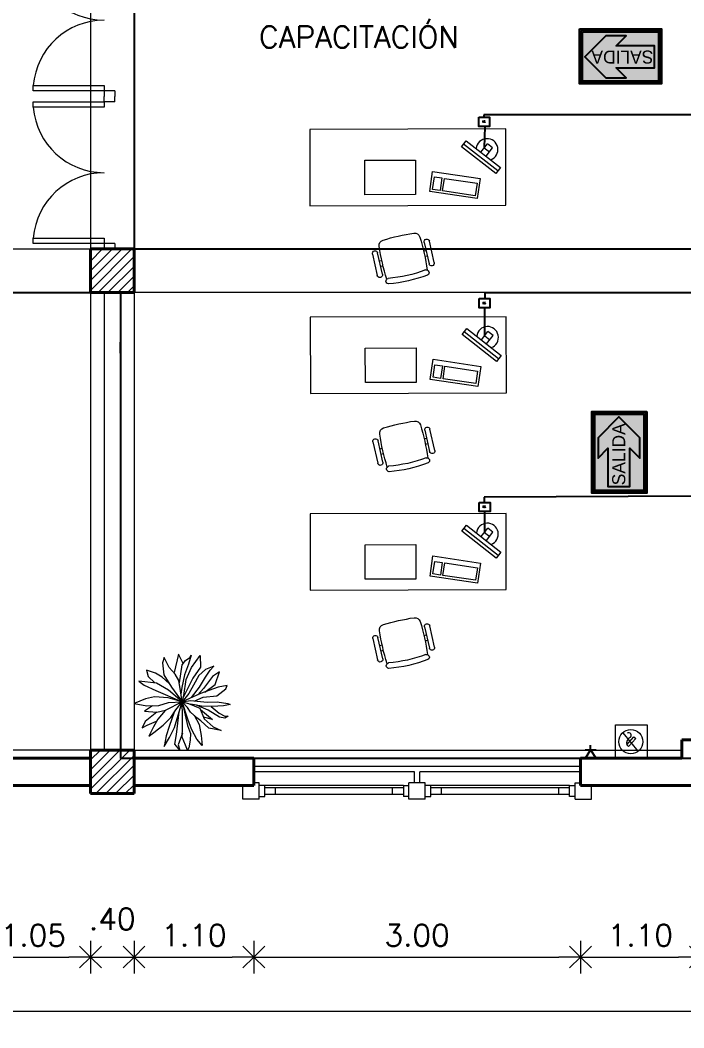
# Model space of a CAD drawing. Extents: x 1009 to 1343, y -172900 to 201.
# Drawn here: x 1225.48 to 1231.58, y 122.99 to 132.24 of the extents above; entities that cross this region are included whole.
import ezdxf

# ---------------------------------------------------------------- set-up
doc = ezdxf.new("R2010")
doc.units = 0
doc.header["$LTSCALE"] = 0.5
doc.linetypes.add('TRAZOS2', pattern=[0.375, 0.25, -0.125])
doc.layers.get('0').update_dxf_attribs({"linetype": 'CONTINUOUS'})
doc.layers.get('Defpoints').update_dxf_attribs({"linetype": 'CONTINUOUS'})
for name, color, linetype, lineweight in [('Acotaciones', 9, 'CONTINUOUS', 9), ('Carpintería', 55, 'CONTINUOUS', 20), ('Detalles .05', 243, 'CONTINUOUS', 5), ('Detalles 01', 8, 'CONTINUOUS', 9), ('Equipamiento movil', 33, 'CONTINUOUS', 9), ('Muros corte', 7, 'CONTINUOUS', 40), ('Punta 02', 11, 'CONTINUOUS', 20), ('Sist. contra incendio', 1, 'CONTINUOUS', 18), ('Tratamiento pisos', 251, 'CONTINUOUS', 9), ('Vidrios', 147, 'CONTINUOUS', 13)]:
    doc.layers.add(name, color=color, linetype=linetype, lineweight=lineweight)
for name, color, linetype in [('BRIGADAS', 8, 'TRAZOS2'), ('Cableado', 100, 'CONTINUOUS'), ('Electricidad', 50, 'CONTINUOUS'), ('MARCO_FONDO_NEGRO', 7, 'CONTINUOUS'), ('SEÑAL_FONDO_FIGURAS', 254, 'CONTINUOUS'), ('SEÑAL_FONDO_NEGRO', 7, 'CONTINUOUS'), ('SEÑAL_FONDO_VERDE', 86, 'CONTINUOUS')]:
    doc.layers.add(name, color=color, linetype=linetype)
doc.styles.add('franklin gothic medium', font='framd.ttf')
doc.styles.add('Texto 2 mm', font='simplex.shx', dxfattribs={"height": 0.2})
doc.styles.add('Texto 5 mm', font='simplex.shx', dxfattribs={"height": 0.5})
doc.dimstyles.new('Primera línea', dxfattribs={"dimscale": 0, "dimtxt": 0.2, "dimasz": 0.2, "dimexe": 0.15, "dimexo": 0, "dimgap": 0.1, "dimtad": 1, "dimzin": 4, "dimdsep": 46, "dimtxsty": 'Texto 2 mm', "dimblk": 'OPEN90', "dimcen": 2.5, "dimclrd": 256, "dimclre": 256, "dimclrt": 256, "dimadec": 0, "dimazin": 0, "dimtfac": 1, "dimtmove": 2, "dimatfit": 3, "dimldrblk": 'OPEN90', "dimfxl": 1, "dimtolj": 1, "dimtzin": 0, "dimlwd": -1, "dimlwe": -1, "dimarcsym": 0})
doc.dimstyles.new('Segunda línea', dxfattribs={"dimscale": 0, "dimtxt": 0.2, "dimasz": 0.2, "dimexe": 0.15, "dimexo": 0.5, "dimgap": 0.1, "dimtad": 1, "dimzin": 4, "dimdsep": 46, "dimtxsty": 'Texto 2 mm', "dimblk": 'OPEN90', "dimcen": 2.5, "dimclrd": 256, "dimclre": 256, "dimclrt": 256, "dimadec": 0, "dimazin": 0, "dimtfac": 1, "dimtmove": 2, "dimatfit": 3, "dimldrblk": 'OPEN90', "dimfxl": 1, "dimtolj": 1, "dimtzin": 0, "dimlwd": -1, "dimlwe": -1, "dimarcsym": 0})
pattern_1 = [(45, (50.08303, 12.939285), (-0.0449012806, 0.0449012806), [])]

# ---------------------------------------------------------------- blocks, each defined once
blk = doc.blocks.new('_Open90')
at = {"color": 0, "linetype": 'ByBlock', "lineweight": -2}
for p, q in [((-0.5, 0.5), (0, 0)), ((0, 0), (-1, 0)), ((0, 0), (-0.5, -0.5))]:
    blk.add_line(p, q, dxfattribs=at)
blk = doc.blocks.new('*D289')
at = {"layer": 'Acotaciones', "transparency": 16777216}
for p, q in [((1225.0787, 123.7944), (1225.0787, 123.4944)), ((1226.1287, 123.7944), (1226.1287, 123.4944)), ((1225.2787, 123.6444), (1225.9287, 123.6444))]:
    blk.add_line(p, q, dxfattribs=at)
at = {"layer": 'Defpoints', "color": 0, "transparency": 16777216}
for p in [(1225.0787, 123.7944), (1226.1287, 123.7944), (1226.1287, 123.6444)]:
    blk.add_point(p, dxfattribs=at)
at = {"layer": 'Acotaciones', "transparency": 16777216, "xscale": 0.2, "yscale": 0.2, "zscale": 0.2, "rotation": 180}
blk.add_blockref('_Open90', (1225.0787, 123.6444), dxfattribs=at)
at = {"layer": 'Acotaciones', "transparency": 16777216, "xscale": 0.2, "yscale": 0.2, "zscale": 0.2}
blk.add_blockref('_Open90', (1226.1287, 123.6444), dxfattribs=at)
at = {"layer": 'Acotaciones', "transparency": 16777216, "insert": (1225.6037, 123.8444), "char_height": 0.2, "attachment_point": 5, "style": 'Texto 2 mm'}
blk.add_mtext('\\A1;1.05', dxfattribs=at)
blk = doc.blocks.new('*D290')
at = {"layer": 'Acotaciones', "transparency": 16777216}
for p, q in [((1226.5287, 123.7944), (1226.5287, 123.4944)), ((1227.6287, 123.7944), (1227.6287, 123.4944)), ((1226.7287, 123.6444), (1227.4287, 123.6444))]:
    blk.add_line(p, q, dxfattribs=at)
at = {"layer": 'Defpoints', "color": 0, "transparency": 16777216}
for p in [(1226.5287, 123.7944), (1227.6287, 123.7944), (1227.6287, 123.6444)]:
    blk.add_point(p, dxfattribs=at)
at = {"layer": 'Acotaciones', "transparency": 16777216, "xscale": 0.2, "yscale": 0.2, "zscale": 0.2, "rotation": 180}
blk.add_blockref('_Open90', (1226.5287, 123.6444), dxfattribs=at)
at = {"layer": 'Acotaciones', "transparency": 16777216, "xscale": 0.2, "yscale": 0.2, "zscale": 0.2}
blk.add_blockref('_Open90', (1227.6287, 123.6444), dxfattribs=at)
at = {"layer": 'Acotaciones', "transparency": 16777216, "insert": (1227.0787, 123.8444), "char_height": 0.2, "attachment_point": 5, "style": 'Texto 2 mm'}
blk.add_mtext('\\A1;1.10', dxfattribs=at)
blk = doc.blocks.new('*D291')
at = {"layer": 'Acotaciones', "transparency": 16777216}
for p, q in [((1227.6287, 123.7944), (1227.6287, 123.4944)), ((1230.6287, 123.7944), (1230.6287, 123.4944)), ((1227.8287, 123.6444), (1230.4287, 123.6444))]:
    blk.add_line(p, q, dxfattribs=at)
at = {"layer": 'Defpoints', "color": 0, "transparency": 16777216}
for p in [(1227.6287, 123.7944), (1230.6287, 123.7944), (1230.6287, 123.6444)]:
    blk.add_point(p, dxfattribs=at)
at = {"layer": 'Acotaciones', "transparency": 16777216, "xscale": 0.2, "yscale": 0.2, "zscale": 0.2, "rotation": 180}
blk.add_blockref('_Open90', (1227.6287, 123.6444), dxfattribs=at)
at = {"layer": 'Acotaciones', "transparency": 16777216, "xscale": 0.2, "yscale": 0.2, "zscale": 0.2}
blk.add_blockref('_Open90', (1230.6287, 123.6444), dxfattribs=at)
at = {"layer": 'Acotaciones', "transparency": 16777216, "insert": (1229.1287, 123.8444), "char_height": 0.2, "attachment_point": 5, "style": 'Texto 2 mm'}
blk.add_mtext('\\A1;3.00', dxfattribs=at)
blk = doc.blocks.new('*D292')
at = {"layer": 'Acotaciones', "transparency": 16777216}
for p, q in [((1230.6287, 123.7944), (1230.6287, 123.4944)), ((1231.7287, 123.7944), (1231.7287, 123.4944)), ((1230.8287, 123.6444), (1231.5287, 123.6444))]:
    blk.add_line(p, q, dxfattribs=at)
at = {"layer": 'Defpoints', "color": 0, "transparency": 16777216}
for p in [(1230.6287, 123.7944), (1231.7287, 123.7944), (1231.7287, 123.6444)]:
    blk.add_point(p, dxfattribs=at)
at = {"layer": 'Acotaciones', "transparency": 16777216, "xscale": 0.2, "yscale": 0.2, "zscale": 0.2, "rotation": 180}
blk.add_blockref('_Open90', (1230.6287, 123.6444), dxfattribs=at)
at = {"layer": 'Acotaciones', "transparency": 16777216, "xscale": 0.2, "yscale": 0.2, "zscale": 0.2}
blk.add_blockref('_Open90', (1231.7287, 123.6444), dxfattribs=at)
at = {"layer": 'Acotaciones', "transparency": 16777216, "insert": (1231.1787, 123.8444), "char_height": 0.2, "attachment_point": 5, "style": 'Texto 2 mm'}
blk.add_mtext('\\A1;1.10', dxfattribs=at)
blk = doc.blocks.new('*D296')
at = {"layer": 'Acotaciones', "transparency": 16777216}
for p, q in [((1203.9287, 123.2944), (1203.9287, 122.9944)), ((1237.7287, 123.2944), (1237.7287, 122.9944)), ((1237.5287, 123.1444), (1204.1287, 123.1444))]:
    blk.add_line(p, q, dxfattribs=at)
at = {"layer": 'Defpoints', "color": 0, "transparency": 16777216}
for p in [(1203.9287, 123.7944), (1237.7287, 123.7944), (1203.9287, 123.1444)]:
    blk.add_point(p, dxfattribs=at)
at = {"layer": 'Acotaciones', "transparency": 16777216, "xscale": 0.2, "yscale": 0.2, "zscale": 0.2, "rotation": 180}
blk.add_blockref('_Open90', (1203.9287, 123.1444), dxfattribs=at)
at = {"layer": 'Acotaciones', "transparency": 16777216, "xscale": 0.2, "yscale": 0.2, "zscale": 0.2}
blk.add_blockref('_Open90', (1237.7287, 123.1444), dxfattribs=at)
at = {"layer": 'Acotaciones', "transparency": 16777216, "insert": (1220.8287, 123.3444), "char_height": 0.2, "attachment_point": 5, "style": 'Texto 2 mm'}
blk.add_mtext('\\A1;33.80', dxfattribs=at)
blk = doc.blocks.new('RECTANG')
for p, q in [((1, 1), (0, 1)), ((0, 1), (0, 0)), ((1, 0), (1, 1)), ((0, 0), (1, 0))]:
    blk.add_line(p, q)
blk = doc.blocks.new('KEYBOARD', base_point=(60, 294))
for p, xscale, yscale, zscale in [((60, 294), 19, 8, 19), ((61, 295), 13, 5, 13), ((75, 295), 3, 5, 3)]:
    blk.add_blockref('RECTANG', p, dxfattribs=dict(xscale=xscale, yscale=yscale, zscale=zscale))
blk = doc.blocks.new('Silla 1')
at = {"layer": 'Equipamiento movil'}
for p, q in [((-0.1131, 0.2664), (0.0295, 0.409)), ((0.0638, 0.3747), (-0.0788, 0.2321)), ((-0.0254, 0.2855), (-0.0091, 0.2693)), ((0.0104, 0.3213), (0.0268, 0.3048)), ((0.2321, -0.0788), (0.3747, 0.0638)), ((0.409, 0.0295), (0.2664, -0.1131)), ((0.3048, 0.0268), (0.3213, 0.0104)), ((0.2693, -0.0091), (0.2855, -0.0254))]:
    blk.add_line(p, q, dxfattribs=at)
for centre, radius, start, end in [((1.4058, -1.1273), 1.9881, 130.22446, 139.18175), ((0.0467, 0.3919), 0.0242, 315, 135), ((0.1468, 0.3964), 0.0255, 61.36309, 224.37493), ((-0.654, -0.654), 1.2956, 37.15841, 52.84159), ((-0.6508, -0.6508), 1.3416, 37.13099, 52.86901), ((-0.0959, 0.2492), 0.0242, 135, 315), ((-0.0605, 0.1393), 0.0505, 139.18175, 220.81825), ((1.4058, 1.4058), 1.9881, 220.81825, 229.18175), ((-1.1273, 1.4058), 1.9881, 310.81825, 319.77554), ((0.3964, 0.1468), 0.0255, 225.62507, 28.63691), ((0.3919, 0.0467), 0.0242, 315, 135), ((0.2492, -0.0959), 0.0242, 135, 315), ((0.1393, -0.0605), 0.0505, 229.18175, 310.81825)]:
    blk.add_arc(centre, radius, start, end, dxfattribs=at)
blk = doc.blocks.new('Treei')
for p, q in [((-1.6, 5.41), (-2.01, 5.58)), ((-2.01, 5.58), (-1.8, 4.47)), ((-0.75, 4.27), (-1.6, 5.41)), ((0.01, 4.32), (0.22, 5.68)), ((0.22, 5.68), (0.34, 5.97)), ((0.34, 5.97), (0.52, 5.11)), ((0.52, 5.11), (0.61, 3.71)), ((1.42, 4.57), (1.81, 5.28)), ((1.81, 5.28), (1.78, 5.7)), ((1.78, 5.7), (2.06, 5.28)), ((2.06, 5.28), (1.92, 4.62)), ((-3.94, 3.46), (-4.45, 3.93)), ((-4.45, 3.93), (-4.03, 2.89)), ((-2.15, 4.1), (-3.71, 4.62)), ((-3.71, 4.62), (-3.16, 3.73)), ((-1.21, 2.79), (-2.15, 4.1)), ((-1.8, 4.47), (-1.02, 2.25)), ((-0.56, 2.57), (-0.75, 4.27)), ((0.06, 3.09), (0.01, 4.32)), ((0.61, 3.58), (1.42, 4.57)), ((1.92, 4.62), (1.05, 3.19)), ((2.11, 2.72), (3.12, 3.85)), ((3.12, 3.85), (3.58, 4.84)), ((3.58, 4.84), (3.3, 3.31)), ((-4.03, 2.89), (-3.28, 2.03)), ((-3.05, 2.89), (-3.94, 3.46)), ((-3.16, 3.73), (-1.67, 2.62)), ((-1.83, 2.15), (-3.05, 2.89)), ((-1.67, 2.62), (-0.88, 1.91)), ((-0.11, 1.56), (-0.56, 2.57)), ((-0.17, 1), (0.06, 3.09)), ((1.05, 3.19), (0.44, 1.74)), ((0.61, 3.71), (0.57, 2.38)), ((0.8, 2.18), (2.11, 2.72)), ((0.96, 2.25), (2.2, 3.73)), ((2.2, 3.73), (1.92, 2.62)), ((3.3, 3.31), (2.36, 2.28)), ((-5.76, 2.23), (-4.31, 2.25)), ((-4.26, 1.14), (-5.76, 2.23)), ((-4.31, 2.25), (-2.93, 1.32)), ((-3.28, 2.03), (-2.08, 1.39)), ((-2.93, 1.32), (-0.51, 0.11)), ((-2.08, 1.39), (-1.04, 0.82)), ((-0.51, 1.14), (-1.83, 2.15)), ((-1.02, 2.25), (0.03, -0.03)), ((0.2, 0.77), (0.8, 2.18)), ((0.57, 2.38), (0.31, 1.05)), ((1.99, 1.81), (1.28, 1.02)), ((1.69, 1.48), (2.82, 2.08)), ((2.36, 2.28), (1.99, 1.81)), ((2.82, 2.08), (4.22, 2.33)), ((4.64, 1.81), (3.51, 1.17)), ((4.22, 2.33), (5.46, 2.47)), ((5.46, 2.47), (4.64, 1.81)), ((-4.76, 0.09), (-5.92, -0.48)), ((-5.51, 0.92), (-5.8, 1.09)), ((-5.8, 1.09), (-4.68, 0.77)), ((-5.12, 0.4), (-5.51, 0.92)), ((-4.61, -0.04), (-5.12, 0.4)), ((-4.68, 0.77), (-3.34, 0.26)), ((-2.77, 0.45), (-4.26, 1.14)), ((-3.34, 0.26), (-1.78, -0.09)), ((-0.77, 0.18), (-2.77, 0.45)), ((-1.04, 0.82), (0.03, -0.03)), ((0.03, -0.03), (-0.77, 0.18)), ((0.03, -0.03), (-0.17, 1)), ((0.03, -0.03), (0.2, 0.77)), ((2.04, 0.65), (0.03, -0.03)), ((0.7, 0.63), (0.03, -0.03)), ((0.03, -0.03), (2.96, 0.63)), ((1.85, 0.03), (0.03, -0.03)), ((1.28, 1.02), (0.7, 0.63)), ((3.28, 0.01), (1.85, 0.03)), ((2.73, 0.9), (2.04, 0.65)), ((3.51, 1.17), (2.73, 0.9)), ((2.96, 0.63), (3.97, 1)), ((4.41, -0.01), (3.28, 0.01)), ((3.97, 1), (4.77, 0.95)), ((5.39, 0.4), (4.41, -0.01)), ((4.77, 0.95), (5.72, 0.8)), ((6.02, 0.65), (5.39, 0.4)), ((5.72, 0.8), (6.02, 0.65)), ((-5.92, -0.48), (-3.64, -1.03)), ((-2.36, -0.36), (-4.61, -0.04)), ((-3.44, -0.9), (-4.26, -1.67)), ((-2.65, -0.43), (-3.44, -0.9)), ((-1.34, -0.24), (-2.65, -0.43)), ((-1.83, -1.37), (0.03, -0.03)), ((-1.78, -0.09), (-0.95, -0.18)), ((0.03, -0.03), (-1.46, -1.72)), ((-1.39, -3.32), (0.03, -0.03)), ((0.03, -0.03), (-1.34, -0.24)), ((0.03, -0.03), (-0.47, -1.76)), ((0.11, -1.72), (0.03, -0.03)), ((0.03, -0.03), (1.07, -2.16)), ((1, -0.83), (0.03, -0.03)), ((3.21, -0.98), (0.03, -0.03)), ((1.97, -1.44), (1, -0.83)), ((4.06, -0.75), (1.24, -0.39)), ((1.31, -1.02), (3.1, -1.64)), ((4.47, -1.62), (3.21, -0.98)), ((3.92, 0), (5.37, -0.51)), ((5.3, -0.93), (4.06, -0.75)), ((6.02, -0.34), (5.3, -0.93)), ((5.37, -0.51), (6.02, -0.34)), ((-4.26, -1.67), (-5.51, -2.28)), ((-5.51, -2.28), (-4.86, -2.48)), ((-4.86, -2.48), (-3.37, -2.31)), ((-3.37, -2.31), (-1.83, -1.37)), ((-2.28, -1.64), (-3.05, -2.53)), ((-1.46, -1.72), (-2.33, -3.24)), ((-0.47, -1.76), (-0.63, -3.46)), ((0.45, -2.92), (0.11, -1.72)), ((1.3, -3.19), (1.03, -2.11)), ((1.07, -2.16), (2.15, -3.07)), ((2.93, -2.41), (1.97, -1.44)), ((3.85, -3.54), (2.93, -2.41)), ((3.1, -1.64), (4.24, -2.04)), ((4.24, -2.04), (5.56, -2.28)), ((5.56, -2.28), (4.47, -1.62)), ((-3.55, -3.37), (-3.92, -4.48)), ((-3.05, -2.53), (-3.55, -3.37)), ((-3.16, -4.25), (-2.38, -3.46)), ((-2.33, -3.24), (-2.56, -5.44)), ((-2.06, -4.77), (-1.39, -3.32)), ((-0.63, -3.46), (-0.35, -4.6)), ((0.5, -4.43), (0.45, -2.92)), ((0.5, -3.74), (1.19, -4.72)), ((1.19, -4.72), (1.28, -3.19)), ((1.28, -3.19), (2.47, -4.62)), ((2.15, -3.07), (3.12, -3.59)), ((2.93, -4.4), (2.43, -3.22)), ((3.12, -3.59), (4.27, -4.18)), ((4.27, -4.18), (3.85, -3.54)), ((-3.92, -4.48), (-3.16, -4.25)), ((-2.56, -5.44), (-2.06, -4.77)), ((-0.35, -4.6), (0.2, -6.03)), ((0.2, -6.03), (0.5, -4.43)), ((2.47, -4.62), (3.23, -5.02)), ((3.23, -5.02), (2.93, -4.4))]:
    blk.add_line(p, q)
blk = doc.blocks.new('A$C4F586106')
at = {"layer": 'SEÑAL_FONDO_FIGURAS'}
h = blk.add_hatch(color=256, dxfattribs=at)
h.paths.add_polyline_path([(1.092, 0.238), (0.029, 0.238), (0.029, 1.85), (1.092, 1.85)])
h.paths.add_polyline_path([(1.063, 1.821), (0.058, 1.821), (0.058, 0.267), (1.063, 0.267)], flags=16)
h.paths.add_polyline_path([(0.807, 1.55), (0.807, 0.438), (0.287, 0.438), (0.287, 1.55)], flags=8)
blk.add_hatch(color=256, dxfattribs=at).paths.add_polyline_path([(0.553, 1.768), (0.126, 1.339), (0.126, 0.925), (0.327, 1.132), (0.327, 0.349), (0.553, 0.349), (0.778, 0.349), (0.778, 1.132), (0.979, 0.925), (0.979, 1.339)])
at = {"layer": 'SEÑAL_FONDO_VERDE'}
h = blk.add_hatch(color=256, dxfattribs=at)
h.paths.add_polyline_path([(0.058, 0.267), (0.058, 1.821), (1.063, 1.821), (1.063, 0.267)])
h.paths.add_polyline_path([(0.327, 0.349), (0.553, 0.349), (0.778, 0.349), (0.778, 1.132), (0.979, 0.925), (0.979, 1.339), (0.553, 1.768), (0.126, 1.339), (0.126, 0.925), (0.327, 1.132)], flags=16)
at = {"layer": 'MARCO_FONDO_NEGRO'}
blk.add_lwpolyline([(1.121, 1.879), (1.121, 0.209), (0, 0.209), (0, 1.879)], close=True, dxfattribs=at)
at = {"layer": 'SEÑAL_FONDO_FIGURAS'}
blk.add_lwpolyline([(1.092, 1.85), (0.029, 1.85), (0.029, 0.238), (1.092, 0.238)], close=True, dxfattribs=at)
at = {"layer": 'SEÑAL_FONDO_NEGRO'}
blk.add_lwpolyline([(1.063, 1.821), (1.063, 0.267), (0.058, 0.267), (0.058, 1.821)], close=True, dxfattribs=at)
at = {"layer": 'SEÑAL_FONDO_VERDE'}
for points in [[(1.063, 1.821), (1.063, 0.267), (0.058, 0.267), (0.058, 1.821)], [(0.553, 0.349), (0.778, 0.349), (0.778, 1.132), (0.979, 0.925), (0.979, 1.339), (0.553, 1.768), (0.126, 1.339), (0.126, 0.925), (0.327, 1.132), (0.327, 0.349)], [(0.553, 0.349), (0.778, 0.349), (0.778, 1.132), (0.979, 0.925), (0.979, 1.339), (0.553, 1.768), (0.126, 1.339), (0.126, 0.925), (0.327, 1.132), (0.327, 0.349)]]:
    blk.add_lwpolyline(points, close=True, dxfattribs=at)
at = {"layer": 'SEÑAL_FONDO_VERDE', "style": 'franklin gothic medium'}
blk.add_text('SALIDA', height=0.2658, rotation=90, dxfattribs=at).set_placement((0.681, 0.372))

msp = doc.modelspace()

# ---------------------------------------------------------------- hatches: boundary and pattern name
at = {"layer": 'Detalles 01'}
h = msp.add_hatch(dxfattribs=at)
h.set_pattern_fill('ANSI31', color=256, scale=0.02, style=0)
h.set_pattern_definition(pattern_1)
h.paths.add_polyline_path([(1226.1287, 130.1444), (1226.1287, 129.7444), (1226.5287, 129.7444), (1226.5287, 130.1444)])
h = msp.add_hatch(dxfattribs=at)
h.set_pattern_fill('ANSI31', color=256, scale=0.02, style=0)
h.set_pattern_definition(pattern_1)
h.paths.add_polyline_path([(1226.5287, 125.1444), (1226.5287, 125.5444), (1226.1287, 125.5444), (1226.1287, 125.1444)])

# ---------------------------------------------------------------- linework, layer by layer
at = {"layer": 'Acotaciones'}
for p, q in [((1226.1287, 123.6444), (1226.2287, 123.7444)), ((1226.5287, 123.6444), (1226.4287, 123.7444)), ((1226.1287, 123.6444), (1226.5287, 123.6444)), ((1226.2287, 123.5444), (1226.1287, 123.6444)), ((1226.4287, 123.5444), (1226.5287, 123.6444))]:
    msp.add_line(p, q, dxfattribs=at)
at = {"layer": 'Cableado'}
for p, q in [((1231.7287, 131.3758), (1229.7428, 131.3758)), ((1229.7428, 131.3758), (1229.7428, 131.3536)), ((1229.7498, 131.269), (1229.7448, 131.0725)), ((1231.7287, 129.7418), (1229.7497, 129.7418)), ((1229.7497, 129.7418), (1229.7497, 129.6882)), ((1230.784, 129.7418), (1230.784, 129.7418)), ((1229.7497, 129.3481), (1229.7497, 129.6036)), ((1231.7287, 127.8762), (1229.7442, 127.8651)), ((1229.7442, 127.8651), (1229.7442, 127.8182)), ((1229.7481, 127.7337), (1229.7478, 127.5428))]:
    msp.add_line(p, q, dxfattribs=at)
for points in [[(1229.695, 131.3536), (1229.7944, 131.3536), (1229.7944, 131.269), (1229.695, 131.269)], [(1229.6983, 129.6882), (1229.7978, 129.6882), (1229.7978, 129.6036), (1229.6983, 129.6036)], [(1229.6991, 127.8182), (1229.7986, 127.8182), (1229.7986, 127.7337), (1229.6991, 127.7337)]]:
    msp.add_lwpolyline(points, close=True, dxfattribs=at)
at = {"layer": 'Carpintería'}
for p, q in [((1225.6037, 131.5944), (1225.6037, 131.6444)), ((1225.6037, 131.6444), (1226.2537, 131.6444)), ((1226.2537, 131.6444), (1226.2537, 131.5944)), ((1226.2537, 131.5944), (1225.6037, 131.5944)), ((1226.3537, 131.5944), (1226.2537, 131.5944)), ((1226.2537, 131.5944), (1226.2537, 131.5444)), ((1226.2537, 131.4944), (1226.2537, 131.5444)), ((1226.3537, 131.5944), (1226.3537, 131.5444)), ((1226.3537, 131.4944), (1226.3537, 131.5444)), ((1225.6037, 131.4444), (1225.6037, 131.4944)), ((1225.6037, 131.4944), (1226.2537, 131.4944)), ((1226.2537, 131.4444), (1225.6037, 131.4444)), ((1226.3537, 131.4944), (1226.2537, 131.4944)), ((1226.2537, 131.4944), (1226.2537, 131.4444)), ((1225.6037, 130.1944), (1225.6037, 130.2444)), ((1225.6037, 130.2444), (1226.2537, 130.2444)), ((1226.2537, 130.2444), (1226.2537, 130.1944)), ((1226.2537, 130.1944), (1225.6037, 130.1944)), ((1226.3537, 130.1944), (1226.2537, 130.1944)), ((1226.2537, 130.1944), (1226.2537, 130.1444)), ((1226.3537, 130.1944), (1226.3537, 130.1444)), ((1227.5287, 125.0944), (1227.5287, 125.2194)), ((1227.6787, 125.2444), (1227.6287, 125.2444)), ((1227.6787, 125.0944), (1227.6787, 125.2444)), ((1227.7287, 125.2194), (1227.6787, 125.2194)), ((1227.7287, 125.1194), (1227.7287, 125.2194)), ((1227.7287, 125.1994), (1229.0037, 125.1994)), ((1227.8287, 125.1394), (1227.8287, 125.1994)), ((1228.9037, 125.1394), (1228.9037, 125.1994)), ((1229.0037, 125.2194), (1229.0037, 125.1194)), ((1229.0037, 125.2194), (1229.0537, 125.2194)), ((1229.2037, 125.2444), (1229.0537, 125.2444)), ((1229.0537, 125.0944), (1229.0537, 125.2444)), ((1229.2037, 125.0944), (1229.2037, 125.2444)), ((1229.2537, 125.2194), (1229.2037, 125.2194)), ((1229.2537, 125.1194), (1229.2537, 125.2194)), ((1229.2537, 125.1994), (1230.5287, 125.1994)), ((1229.3537, 125.1394), (1229.3537, 125.1994)), ((1230.4287, 125.1394), (1230.4287, 125.1994)), ((1230.5287, 125.1194), (1230.5287, 125.2194)), ((1230.5287, 125.2194), (1230.5787, 125.2194)), ((1230.5787, 125.0944), (1230.5787, 125.2444)), ((1230.5787, 125.2444), (1230.6287, 125.2444)), ((1230.7287, 125.0944), (1230.7287, 125.2194)), ((1227.6787, 125.0944), (1227.5287, 125.0944)), ((1227.6787, 125.1194), (1227.7287, 125.1194)), ((1227.7287, 125.1394), (1229.0037, 125.1394)), ((1229.0537, 125.1194), (1229.0037, 125.1194)), ((1229.2037, 125.0944), (1229.0537, 125.0944)), ((1229.2037, 125.1194), (1229.2537, 125.1194)), ((1229.2537, 125.1394), (1230.5287, 125.1394)), ((1230.5787, 125.1194), (1230.5287, 125.1194)), ((1230.5787, 125.0944), (1230.7287, 125.0944))]:
    msp.add_line(p, q, dxfattribs=at)
at = {"layer": 'Detalles 01'}
for p, q in [((1230.6287, 125.3944), (1227.6287, 125.3944)), ((1229.1037, 125.3444), (1227.6287, 125.3444)), ((1229.1037, 125.2444), (1229.1037, 125.3444)), ((1230.6287, 125.3444), (1229.1537, 125.3444)), ((1229.1537, 125.2444), (1229.1537, 125.3444)), ((1229.0037, 125.2194), (1227.7287, 125.2194)), ((1230.5287, 125.2194), (1229.2537, 125.2194))]:
    msp.add_line(p, q, dxfattribs=at)
for centre, start, end in [((1226.2552, 132.8982), 184.71841, 269.86281), ((1226.2552, 131.5906), 90.13719, 175.28159), ((1226.2552, 131.4982), 184.71841, 269.86281), ((1226.2552, 130.1906), 90.13719, 175.28159)]:
    msp.add_arc(centre, 0.6538, start, end, dxfattribs=at)
at = {"layer": 'Electricidad'}
for p, q in [((1226.5287, 134.3714), (1226.5287, 130.1444)), ((1226.5287, 130.1444), (1231.8824, 130.1444)), ((1220.7787, 129.7444), (1226.4037, 129.7444)), ((1226.4037, 129.7444), (1226.4035, 125.4669)), ((1230.672, 125.5477), (1230.7733, 125.5477)), ((1230.7201, 125.5477), (1230.672, 125.4669)), ((1230.7201, 125.5477), (1230.7201, 125.5877)), ((1230.7201, 125.5477), (1230.7725, 125.4669)), ((1230.672, 125.4669), (1226.4035, 125.4669)), ((1230.7708, 125.4694), (1233.0623, 125.4694))]:
    msp.add_line(p, q, dxfattribs=at)
for points in [[(1226.4037, 129.1867), (1226.4037, 129.2872)], [(1230.7725, 125.4669), (1230.672, 125.4669)]]:
    msp.add_lwpolyline(points, dxfattribs=at)
at = {"layer": 'Equipamiento movil'}
for p, q in [((1229.9422, 131.2464), (1228.1423, 131.2414)), ((1228.1423, 131.2414), (1228.1442, 130.5414)), ((1229.9442, 130.5464), (1229.9422, 131.2464)), ((1229.5369, 131.0827), (1229.5801, 131.1379)), ((1229.852, 130.8363), (1229.5369, 131.0827)), ((1229.8705, 130.8599), (1229.5554, 131.1064)), ((1229.5801, 131.1379), (1229.8951, 130.8914)), ((1229.714, 131.0331), (1229.7745, 131.1105)), ((1229.7448, 131.0725), (1229.792, 131.0356)), ((1229.7612, 130.9962), (1229.8217, 131.0735)), ((1229.8217, 131.0735), (1229.7745, 131.1105)), ((1228.6476, 130.9581), (1229.1134, 130.9594)), ((1228.6484, 130.6418), (1228.6476, 130.9581)), ((1229.1134, 130.9594), (1229.1143, 130.6431)), ((1229.8951, 130.8914), (1229.852, 130.8363)), ((1229.1143, 130.6431), (1228.6484, 130.6418)), ((1228.1442, 130.5414), (1229.9442, 130.5464)), ((1229.9472, 129.522), (1228.1472, 129.517)), ((1228.1472, 129.517), (1228.1491, 128.817)), ((1229.9491, 128.822), (1229.9472, 129.522)), ((1229.5419, 129.3584), (1229.585, 129.4135)), ((1229.585, 129.4135), (1229.9, 129.167)), ((1229.8569, 129.1119), (1229.5419, 129.3584)), ((1229.8754, 129.1355), (1229.5603, 129.382)), ((1229.7189, 129.3087), (1229.7794, 129.3861)), ((1229.7497, 129.3481), (1229.797, 129.3112)), ((1229.7662, 129.2718), (1229.8266, 129.3491)), ((1229.8266, 129.3491), (1229.7794, 129.3861)), ((1228.6525, 129.2337), (1229.1183, 129.235)), ((1228.6534, 128.9174), (1228.6525, 129.2337)), ((1229.1183, 129.235), (1229.1192, 128.9187)), ((1229.9, 129.167), (1229.8569, 129.1119)), ((1229.1192, 128.9187), (1228.6534, 128.9174)), ((1228.1491, 128.817), (1229.9491, 128.822)), ((1229.9453, 127.7167), (1228.1453, 127.7117)), ((1228.1453, 127.7117), (1228.1472, 127.0117)), ((1229.9472, 127.0167), (1229.9453, 127.7167)), ((1229.54, 127.5531), (1229.5831, 127.6082)), ((1229.8735, 127.3302), (1229.5584, 127.5767)), ((1229.5831, 127.6082), (1229.8981, 127.3617)), ((1229.717, 127.5034), (1229.7775, 127.5808)), ((1229.8247, 127.5438), (1229.7775, 127.5808)), ((1229.855, 127.3066), (1229.54, 127.5531)), ((1229.7478, 127.5428), (1229.7951, 127.5059)), ((1229.7643, 127.4665), (1229.8247, 127.5438)), ((1228.6506, 127.4284), (1229.1164, 127.4297)), ((1228.6515, 127.1121), (1228.6506, 127.4284)), ((1229.1164, 127.4297), (1229.1173, 127.1134)), ((1229.8981, 127.3617), (1229.855, 127.3066)), ((1229.1173, 127.1134), (1228.6515, 127.1121)), ((1228.1472, 127.0117), (1229.9472, 127.0167))]:
    msp.add_line(p, q, dxfattribs=at)
for centre in [(1229.7704, 131.0565), (1229.7753, 129.3321), (1229.7734, 127.5268)]:
    msp.add_arc(centre, 0.1, 289.85113, 174.07908, dxfattribs=at)
at = {"layer": 'Muros corte'}
for p, q in [((1226.5287, 130.1444), (1226.1287, 130.1444)), ((1226.1287, 129.7444), (1226.1287, 130.1444)), ((1226.5287, 129.7444), (1226.5287, 130.1444)), ((1226.5287, 129.7444), (1226.1287, 129.7444)), ((1232.2987, 125.6394), (1231.5587, 125.6394)), ((1231.5587, 125.6394), (1231.5587, 125.4694)), ((1226.5287, 125.5444), (1226.1287, 125.5444)), ((1226.1287, 125.1444), (1226.1287, 125.5444)), ((1226.5287, 125.5444), (1226.5287, 125.1444)), ((1226.1287, 125.4694), (1225.0787, 125.4694)), ((1227.6287, 125.4694), (1226.5287, 125.4694)), ((1227.6287, 125.2194), (1227.6287, 125.4694)), ((1231.5587, 125.4694), (1230.6287, 125.4694)), ((1230.6287, 125.2194), (1230.6287, 125.4694)), ((1226.1287, 125.2194), (1225.0787, 125.2194)), ((1227.6287, 125.2194), (1226.5287, 125.2194)), ((1231.7287, 125.2194), (1230.6287, 125.2194)), ((1226.5287, 125.1444), (1226.1287, 125.1444))]:
    msp.add_line(p, q, dxfattribs=at)
at = {"layer": 'Sist. contra incendio'}
msp.add_line((1231.0188, 125.7023), (1231.1573, 125.5323), dxfattribs=at)
at = {"layer": 'Sist. contra incendio', "color": 0}
for points in [[(1230.9492, 125.7747), (1231.2427, 125.7747), (1231.2427, 125.4694), (1230.9492, 125.4694)], [(1231.0705, 125.5766), (1231.0534, 125.5917), (1231.1197, 125.6666), (1231.1368, 125.6515)]]:
    msp.add_lwpolyline(points, close=True, dxfattribs=at)
at = {"layer": 'Sist. contra incendio'}
msp.add_circle((1231.0914, 125.6213), 0.1108, dxfattribs=at)
at = {"layer": 'Sist. contra incendio', "color": 0}
for centre, radius, start, end in [((1231.1112, 125.6066), 0.0596, 117.39951, 194.42182), ((1231.0709, 125.6791), 0.0234, 303.37827, 123.37827)]:
    msp.add_arc(centre, radius, start, end, dxfattribs=at)
at = {"layer": 'Tratamiento pisos'}
for p, q in [((1226.1287, 136.1444), (1226.1287, 130.1444)), ((1226.5287, 136.1444), (1226.5287, 130.1444)), ((1223.6287, 130.1444), (1226.1287, 130.1444)), ((1231.7287, 130.1444), (1226.5287, 130.1444)), ((1223.6287, 129.7444), (1226.1287, 129.7444)), ((1226.1287, 129.7444), (1226.1287, 125.5444)), ((1226.5287, 129.7444), (1226.5287, 125.5444)), ((1231.7287, 129.7444), (1226.5287, 129.7444)), ((1226.1287, 125.5444), (1223.6287, 125.5444)), ((1226.5287, 125.5444), (1231.5587, 125.5444))]:
    msp.add_line(p, q, dxfattribs=at)
at = {"layer": 'Vidrios', "color": 7}
for p, q in [((1226.2537, 129.7444), (1226.2537, 125.5451)), ((1226.4037, 125.5444), (1226.4037, 129.7444))]:
    msp.add_line(p, q, dxfattribs=at)

# ---------------------------------------------------------------- block references
at = {"layer": 'BRIGADAS', "xscale": 0.4499999999998181, "yscale": 0.4499999999998181, "zscale": 0.4499999999998181, "rotation": 90}
msp.add_blockref('A$C4F586106', (1231.4657, 131.6591), dxfattribs=at)
at = {"layer": 'BRIGADAS', "xscale": 0.4499999999998181, "yscale": 0.4499999999998181, "zscale": 0.4499999999998181}
msp.add_blockref('A$C4F586106', (1230.7335, 127.8073), dxfattribs=at)
at = {"layer": 'Detalles .05', "xscale": 0.07371000000000001, "yscale": 0.07371000000000001, "zscale": 0.07371000000000001, "rotation": 270}
msp.add_blockref('Treei', (1226.9729, 125.9878), dxfattribs=at)
at = {"layer": 'Equipamiento movil', "xscale": -0.02326153846132684, "yscale": 0.02326153846151868, "zscale": 0.02326153846153847, "rotation": 351.581457680191}
for p in [(1229.6812, 130.6066), (1229.6861, 128.8822), (1229.6842, 127.0769)]:
    msp.add_blockref('KEYBOARD', p, dxfattribs=at)
at = {"layer": 'Equipamiento movil', "xscale": -1, "rotation": 147.7055914529652}
for p in [(1228.9556, 130.2623), (1228.9606, 128.5379), (1228.9587, 126.7326)]:
    msp.add_blockref('Silla 1', p, dxfattribs=at)

# ---------------------------------------------------------------- texts
at = {"layer": 'Acotaciones', "insert": (1226.3287, 123.9943), "char_height": 0.2, "attachment_point": 5, "style": 'Texto 2 mm'}
msp.add_mtext('\\A1;.40', dxfattribs=at)
at = {"layer": 'Cableado', "char_height": 0.01595, "attachment_point": 1, "style": 'Texto 5 mm'}
for insert in [(1229.7263, 131.32), (1229.7296, 129.6546), (1229.7304, 127.7847)]:
    msp.add_mtext_dynamic_manual_height_columns('RS', width=19.34546, gutter_width=2.5, heights=[0], dxfattribs=dict(at, insert=insert))
at = {"layer": 'Punta 02', "insert": (1228.595, 132.5234), "char_height": 0.2, "width": 2.289548, "attachment_point": 2, "style": 'Texto 2 mm'}
msp.add_mtext('SECTOR CAPACITACIÓN', dxfattribs=at)

# ---------------------------------------------------------------- dimensions: what is measured, and where the dimension line sits
at = {"layer": 'Acotaciones'}
for base, p1, p2, dimstyle, picture, middle in [((1226.1287, 123.6444), (1225.0787, 123.7944), (1226.1287, 123.7944), 'Primera línea', '*D289', (1225.6037, 123.8444)), ((1227.6287, 123.6444), (1226.5287, 123.7944), (1227.6287, 123.7944), 'Primera línea', '*D290', (1227.0787, 123.8444)), ((1230.6287, 123.6444), (1227.6287, 123.7944), (1230.6287, 123.7944), 'Primera línea', '*D291', (1229.1287, 123.8444)), ((1231.7287, 123.6444), (1230.6287, 123.7944), (1231.7287, 123.7944), 'Primera línea', '*D292', (1231.1787, 123.8444)), ((1203.9287, 123.1444), (1237.7287, 123.7944), (1203.9287, 123.7944), 'Segunda línea', '*D296', (1220.8287, 123.3444))]:
    dim = msp.add_linear_dim(base=base, p1=p1, p2=p2, dimstyle=dimstyle, override={"dimscale": 1}, dxfattribs=at)
    dim.commit()
    dim.dimension.update_dxf_attribs({"geometry": picture, "text_midpoint": middle})

doc.saveas('drawing.dxf')
